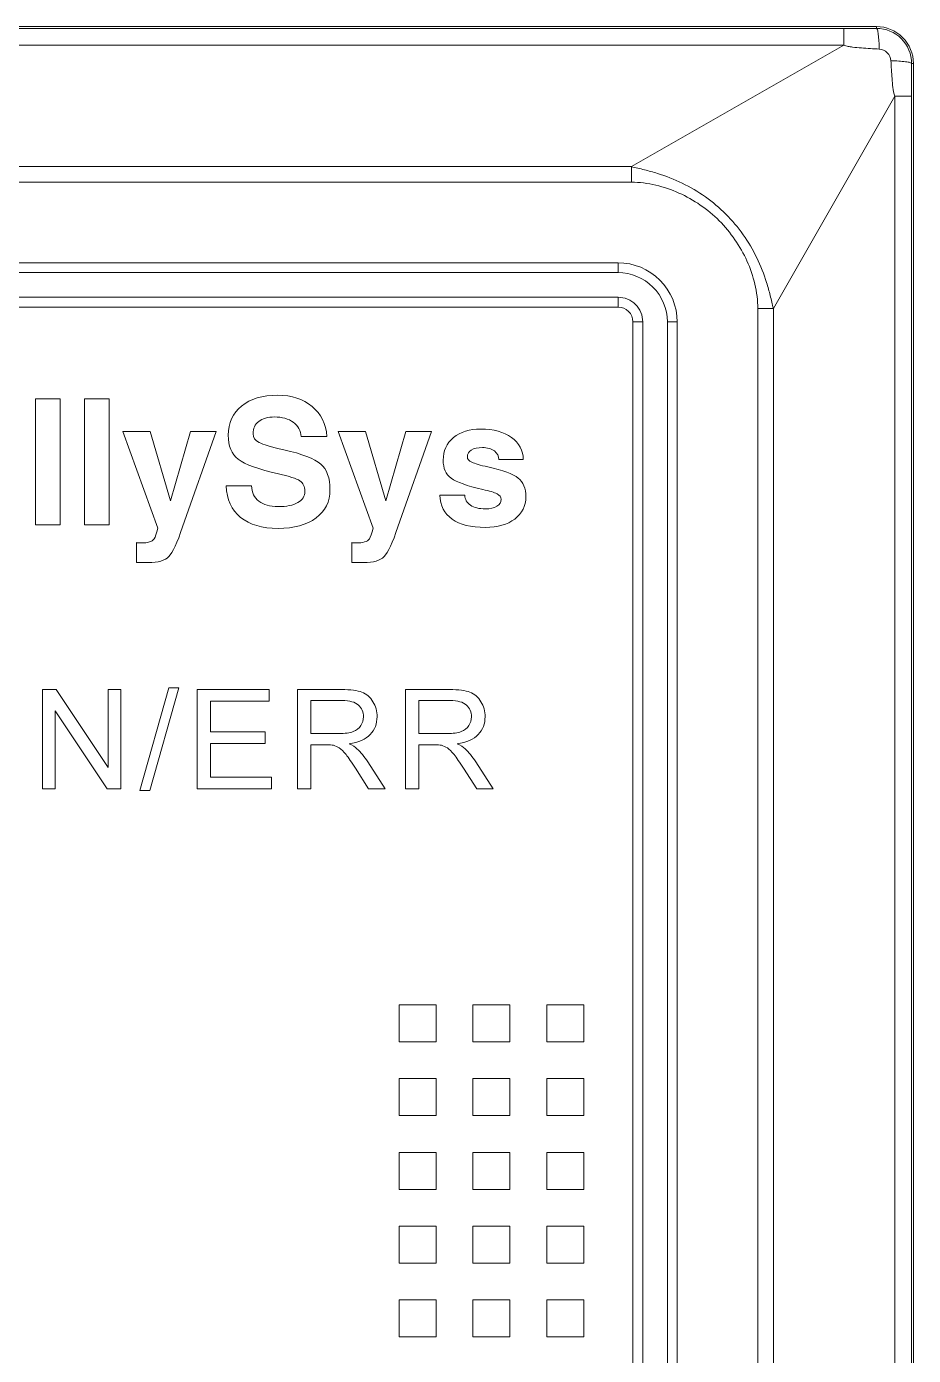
# Model space of a CAD drawing. Header units: millimetres. Extents: x 33157 to 59611, y -29750 to 1750.
# Drawn here: x 53709 to 53727.02, y -3609.7 to -3582.7 of the extents above; entities that cross this region are included whole.
import ezdxf

# ---------------------------------------------------------------- set-up
doc = ezdxf.new("R2010")
doc.units = ezdxf.units.MM
doc.layers.add('layer 1', color=7, linetype='Continuous', lineweight=18)

msp = doc.modelspace()

# ---------------------------------------------------------------- linework, layer by layer
at = {"layer": 'layer 1', "lineweight": 9}
for p, q in [((53725.603, -3582.736), (53725.603, -3583.078)), ((53726.267, -3582.699), (53726.267, -3582.735)), ((53727.017, -3583.449), (53727.017, -3583.449)), ((53727.017, -3583.449), (53727.017, -3681.948)), ((53726.637, -3584.113), (53726.637, -3681.284)), ((53726.979, -3584.113), (53726.979, -3681.284)), ((53721.286, -3585.545), (53721.286, -3585.861)), ((53721.017, -3587.499), (53721.017, -3587.699)), ((53721.017, -3588.199), (53721.017, -3588.399)), ((53723.855, -3588.429), (53723.855, -3588.429)), ((53723.855, -3588.429), (53723.855, -3676.968)), ((53724.171, -3588.429), (53724.171, -3588.429)), ((53724.171, -3588.429), (53724.171, -3676.968)), ((53721.317, -3588.699), (53721.317, -3588.699)), ((53721.317, -3588.699), (53721.317, -3676.698)), ((53721.517, -3588.699), (53721.517, -3588.699)), ((53721.517, -3588.699), (53721.517, -3676.698)), ((53722.017, -3588.699), (53722.017, -3676.698)), ((53722.217, -3588.699), (53722.217, -3676.698))]:
    msp.add_line(p, q, dxfattribs=at)
for points in [[(53726.267, -3582.699), (53726.267, -3582.699), (53693.067, -3582.699), (53693.067, -3582.699)], [(53693.731, -3582.736), (53693.731, -3582.736), (53725.603, -3582.736), (53725.603, -3582.736)], [(53725.603, -3582.736), (53725.824, -3582.736), (53726.045, -3582.736), (53726.267, -3582.735)], [(53693.731, -3583.078), (53693.731, -3583.078), (53725.603, -3583.078), (53725.603, -3583.078)], [(53725.603, -3583.078), (53725.603, -3583.078), (53721.286, -3585.545), (53721.286, -3585.545)], [(53726.98, -3583.449), (53726.98, -3583.67), (53726.979, -3583.891), (53726.979, -3584.113)], [(53726.98, -3583.449), (53726.98, -3583.449), (53727.017, -3583.449), (53727.017, -3583.449)], [(53726.637, -3584.113), (53726.637, -3584.113), (53724.171, -3588.429), (53724.171, -3588.429)], [(53726.979, -3584.113), (53726.979, -3584.113), (53726.637, -3584.113), (53726.637, -3584.113)], [(53721.286, -3585.545), (53721.286, -3585.545), (53698.047, -3585.545), (53698.047, -3585.545)], [(53721.286, -3585.861), (53721.286, -3585.861), (53698.047, -3585.861), (53698.047, -3585.861)], [(53698.317, -3587.499), (53698.317, -3587.499), (53721.017, -3587.499), (53721.017, -3587.499)], [(53698.317, -3587.699), (53698.317, -3587.699), (53721.017, -3587.699), (53721.017, -3587.699)], [(53721.017, -3588.199), (53721.017, -3588.199), (53698.317, -3588.199), (53698.317, -3588.199)], [(53721.017, -3588.399), (53721.017, -3588.399), (53698.317, -3588.399), (53698.317, -3588.399)], [(53723.855, -3588.429), (53723.855, -3588.429), (53724.171, -3588.429), (53724.171, -3588.429)], [(53721.317, -3588.699), (53721.317, -3588.699), (53721.517, -3588.699), (53721.517, -3588.699)], [(53722.217, -3588.699), (53722.217, -3588.699), (53722.017, -3588.699), (53722.017, -3588.699)]]:
    msp.add_open_spline(points, degree=3, dxfattribs=at)
for points, knots in [([(53727.017, -3583.449), (53727.017, -3583.25), (53726.938, -3583.059), (53726.797, -3582.918), (53726.657, -3582.778), (53726.466, -3582.699), (53726.267, -3582.699)], [0, 0, 0, 0, 173548.157486, 173548.157486, 173548.157486, 347096.314972, 347096.314972, 347096.314972, 347096.314972]), ([(53726.98, -3583.449), (53726.98, -3583.259), (53726.905, -3583.078), (53726.771, -3582.944), (53726.638, -3582.81), (53726.456, -3582.735), (53726.267, -3582.735)], [0, 0, 0, 0, 173548.154109, 173548.154109, 173548.154109, 347096.308218, 347096.308218, 347096.308218, 347096.308218]), ([(53726.267, -3582.735), (53726.271, -3582.736), (53726.274, -3582.74), (53726.277, -3582.745), (53726.281, -3582.753), (53726.284, -3582.76), (53726.286, -3582.768), (53726.29, -3582.781), (53726.293, -3582.794), (53726.295, -3582.807), (53726.298, -3582.824), (53726.301, -3582.841), (53726.303, -3582.858), (53726.309, -3582.902), (53726.313, -3582.947), (53726.316, -3582.992), (53726.319, -3583.047), (53726.321, -3583.101), (53726.322, -3583.156)], [0, 0, 0, 0, 147334.838581, 147334.838581, 147334.838581, 294669.677161, 294669.677161, 294669.677161, 442004.515742, 442004.515742, 442004.515742, 589339.354323, 589339.354323, 589339.354323, 736674.192903, 736674.192903, 736674.192903, 884009.031484, 884009.031484, 884009.031484, 884009.031484]), ([(53725.603, -3583.078), (53725.631, -3583.089), (53725.66, -3583.096), (53725.69, -3583.102), (53725.72, -3583.107), (53725.75, -3583.112), (53725.78, -3583.115), (53725.84, -3583.123), (53725.9, -3583.128), (53725.961, -3583.133), (53726.021, -3583.138), (53726.081, -3583.142), (53726.142, -3583.146), (53726.202, -3583.149), (53726.262, -3583.153), (53726.322, -3583.156)], [0, 0, 0, 0, 149589.333512, 149589.333512, 149589.333512, 299178.667024, 299178.667024, 299178.667024, 448768.000537, 448768.000537, 448768.000537, 598357.334049, 598357.334049, 598357.334049, 747946.667561, 747946.667561, 747946.667561, 747946.667561]), ([(53726.322, -3583.156), (53726.382, -3583.159), (53726.441, -3583.187), (53726.485, -3583.231), (53726.528, -3583.274), (53726.556, -3583.333), (53726.56, -3583.393)], [0, 0, 0, 0, 173548.131223, 173548.131223, 173548.131223, 347096.262445, 347096.262445, 347096.262445, 347096.262445]), ([(53726.98, -3583.449), (53726.979, -3583.444), (53726.975, -3583.441), (53726.971, -3583.439), (53726.963, -3583.434), (53726.955, -3583.432), (53726.947, -3583.429), (53726.935, -3583.426), (53726.922, -3583.423), (53726.909, -3583.42), (53726.892, -3583.417), (53726.875, -3583.415), (53726.858, -3583.412), (53726.813, -3583.406), (53726.768, -3583.403), (53726.723, -3583.4), (53726.669, -3583.396), (53726.614, -3583.394), (53726.56, -3583.393)], [0, 0, 0, 0, 147337.377031, 147337.377031, 147337.377031, 294674.754062, 294674.754062, 294674.754062, 442012.131093, 442012.131093, 442012.131093, 589349.508124, 589349.508124, 589349.508124, 736686.885156, 736686.885156, 736686.885156, 884024.262187, 884024.262187, 884024.262187, 884024.262187]), ([(53726.56, -3583.393), (53726.563, -3583.453), (53726.566, -3583.513), (53726.57, -3583.574), (53726.574, -3583.634), (53726.577, -3583.694), (53726.582, -3583.755), (53726.587, -3583.815), (53726.593, -3583.875), (53726.6, -3583.935), (53726.607, -3583.996), (53726.616, -3584.056), (53726.637, -3584.113)], [0, 0, 0, 0, 153889.70874, 153889.70874, 153889.70874, 307779.417479, 307779.417479, 307779.417479, 461669.126219, 461669.126219, 461669.126219, 615558.834959, 615558.834959, 615558.834959, 615558.834959]), ([(53724.171, -3588.429), (53724.149, -3588.341), (53724.13, -3588.252), (53724.108, -3588.164), (53724.086, -3588.076), (53724.062, -3587.989), (53724.035, -3587.902), (53723.98, -3587.729), (53723.914, -3587.559), (53723.834, -3587.395), (53723.755, -3587.232), (53723.662, -3587.075), (53723.556, -3586.927), (53723.451, -3586.779), (53723.333, -3586.639), (53723.205, -3586.511), (53723.076, -3586.382), (53722.937, -3586.265), (53722.789, -3586.159), (53722.64, -3586.054), (53722.483, -3585.961), (53722.32, -3585.881), (53722.157, -3585.802), (53721.987, -3585.735), (53721.814, -3585.681), (53721.727, -3585.654), (53721.639, -3585.63), (53721.551, -3585.608), (53721.463, -3585.586), (53721.374, -3585.566), (53721.286, -3585.545)], [0, 0, 0, 0, 142088.937752, 142088.937752, 142088.937752, 284177.875504, 284177.875504, 284177.875504, 426266.813255, 426266.813255, 426266.813255, 568355.751007, 568355.751007, 568355.751007, 710444.688759, 710444.688759, 710444.688759, 852533.626511, 852533.626511, 852533.626511, 994622.564263, 994622.564263, 994622.564263, 1136711.502014, 1136711.502014, 1136711.502014, 1278800.439766, 1278800.439766, 1278800.439766, 1420889.377518, 1420889.377518, 1420889.377518, 1420889.377518]), ([(53723.855, -3588.429), (53723.855, -3588.263), (53723.832, -3588.097), (53723.794, -3587.935), (53723.757, -3587.772), (53723.703, -3587.614), (53723.635, -3587.462), (53723.499, -3587.16), (53723.306, -3586.881), (53723.071, -3586.645), (53722.835, -3586.409), (53722.556, -3586.216), (53722.253, -3586.081), (53722.101, -3586.013), (53721.943, -3585.959), (53721.781, -3585.921), (53721.619, -3585.883), (53721.452, -3585.861), (53721.286, -3585.861)], [0, 0, 0, 0, 147330.856915, 147330.856915, 147330.856915, 294661.713831, 294661.713831, 294661.713831, 441992.570746, 441992.570746, 441992.570746, 589323.427662, 589323.427662, 589323.427662, 736654.284577, 736654.284577, 736654.284577, 883985.141493, 883985.141493, 883985.141493, 883985.141493]), ([(53722.217, -3588.699), (53722.217, -3588.38), (53722.09, -3588.075), (53721.865, -3587.85), (53721.64, -3587.625), (53721.335, -3587.499), (53721.017, -3587.499)], [0, 0, 0, 0, 173540.775269, 173540.775269, 173540.775269, 347081.550539, 347081.550539, 347081.550539, 347081.550539]), ([(53722.017, -3588.699), (53722.017, -3588.433), (53721.912, -3588.179), (53721.724, -3587.991), (53721.536, -3587.804), (53721.282, -3587.699), (53721.017, -3587.699)], [0, 0, 0, 0, 173540.75699, 173540.75699, 173540.75699, 347081.51398, 347081.51398, 347081.51398, 347081.51398]), ([(53721.517, -3588.699), (53721.517, -3588.566), (53721.464, -3588.439), (53721.37, -3588.345), (53721.277, -3588.251), (53721.149, -3588.199), (53721.017, -3588.199)], [0, 0, 0, 0, 173540.711619, 173540.711619, 173540.711619, 347081.423239, 347081.423239, 347081.423239, 347081.423239]), ([(53721.317, -3588.699), (53721.317, -3588.619), (53721.285, -3588.543), (53721.229, -3588.486), (53721.173, -3588.43), (53721.096, -3588.399), (53721.017, -3588.399)], [0, 0, 0, 0, 173540.693429, 173540.693429, 173540.693429, 347081.386857, 347081.386857, 347081.386857, 347081.386857])]:
    msp.add_open_spline(points, degree=3, knots=knots, dxfattribs=at)
at = {"layer": 'layer 1'}
for points, knots in [([(53709.181, -3590.26), (53709.181, -3590.26), (53709.431, -3590.26), (53709.431, -3590.26), (53709.431, -3590.26), (53709.682, -3590.26), (53709.682, -3590.26), (53709.682, -3590.26), (53709.682, -3592.826), (53709.682, -3592.826), (53709.682, -3592.826), (53709.433, -3592.826), (53709.433, -3592.826), (53709.433, -3592.826), (53709.181, -3592.826), (53709.181, -3592.826), (53709.181, -3592.826), (53709.181, -3590.26), (53709.181, -3590.26)], [0, 0, 0, 0, 147300.839907, 147300.839907, 147300.839907, 294601.679814, 294601.679814, 294601.679814, 441902.51972, 441902.51972, 441902.51972, 589203.359627, 589203.359627, 589203.359627, 736504.199534, 736504.199534, 736504.199534, 883805.039441, 883805.039441, 883805.039441, 883805.039441]), ([(53710.175, -3590.26), (53710.175, -3590.26), (53710.424, -3590.26), (53710.424, -3590.26), (53710.424, -3590.26), (53710.676, -3590.26), (53710.676, -3590.26), (53710.676, -3590.26), (53710.676, -3592.826), (53710.676, -3592.826), (53710.676, -3592.826), (53710.426, -3592.826), (53710.426, -3592.826), (53710.426, -3592.826), (53710.175, -3592.826), (53710.175, -3592.826), (53710.175, -3592.826), (53710.175, -3590.26), (53710.175, -3590.26)], [0, 0, 0, 0, 147303.468865, 147303.468865, 147303.468865, 294606.93773, 294606.93773, 294606.93773, 441910.406594, 441910.406594, 441910.406594, 589213.875459, 589213.875459, 589213.875459, 736517.344324, 736517.344324, 736517.344324, 883820.813189, 883820.813189, 883820.813189, 883820.813189]), ([(53714.576, -3591.031), (53714.567, -3590.908), (53714.513, -3590.811), (53714.416, -3590.739), (53714.318, -3590.668), (53714.191, -3590.632), (53714.034, -3590.632), (53713.898, -3590.632), (53713.791, -3590.662), (53713.714, -3590.722), (53713.638, -3590.781), (53713.599, -3590.865), (53713.599, -3590.972), (53713.599, -3591.049), (53713.639, -3591.108), (53713.72, -3591.15), (53713.799, -3591.192), (53713.967, -3591.241), (53714.224, -3591.298), (53714.598, -3591.382), (53714.848, -3591.479), (53714.973, -3591.588), (53715.099, -3591.696), (53715.162, -3591.87), (53715.162, -3592.11), (53715.162, -3592.351), (53715.067, -3592.542), (53714.878, -3592.684), (53714.688, -3592.825), (53714.431, -3592.896), (53714.108, -3592.896), (53713.783, -3592.896), (53713.529, -3592.821), (53713.346, -3592.671), (53713.164, -3592.521), (53713.066, -3592.307), (53713.053, -3592.03), (53713.053, -3592.03), (53713.569, -3592.03), (53713.569, -3592.03), (53713.575, -3592.166), (53713.625, -3592.271), (53713.718, -3592.344), (53713.811, -3592.417), (53713.941, -3592.454), (53714.108, -3592.454), (53714.279, -3592.454), (53714.412, -3592.426), (53714.508, -3592.371), (53714.605, -3592.316), (53714.653, -3592.239), (53714.653, -3592.141), (53714.653, -3592.045), (53714.618, -3591.974), (53714.549, -3591.928), (53714.481, -3591.883), (53714.337, -3591.836), (53714.116, -3591.787), (53713.708, -3591.696), (53713.436, -3591.598), (53713.299, -3591.492), (53713.162, -3591.387), (53713.094, -3591.224), (53713.094, -3591.001), (53713.094, -3590.752), (53713.184, -3590.555), (53713.365, -3590.409), (53713.545, -3590.263), (53713.789, -3590.19), (53714.097, -3590.19), (53714.384, -3590.19), (53714.618, -3590.265), (53714.799, -3590.417), (53714.979, -3590.569), (53715.08, -3590.773), (53715.099, -3591.031), (53715.099, -3591.031), (53714.576, -3591.031), (53714.576, -3591.031)], [0, 0, 0, 0, 137229.720502, 137229.720502, 137229.720502, 274459.441004, 274459.441004, 274459.441004, 411689.161506, 411689.161506, 411689.161506, 548918.882008, 548918.882008, 548918.882008, 686148.60251, 686148.60251, 686148.60251, 823378.323012, 823378.323012, 823378.323012, 960608.043514, 960608.043514, 960608.043514, 1097837.764016, 1097837.764016, 1097837.764016, 1235067.484518, 1235067.484518, 1235067.484518, 1372297.20502, 1372297.20502, 1372297.20502, 1509526.925522, 1509526.925522, 1509526.925522, 1646756.646024, 1646756.646024, 1646756.646024, 1783986.366526, 1783986.366526, 1783986.366526, 1921216.087028, 1921216.087028, 1921216.087028, 2058445.80753, 2058445.80753, 2058445.80753, 2195675.528032, 2195675.528032, 2195675.528032, 2332905.248534, 2332905.248534, 2332905.248534, 2470134.969036, 2470134.969036, 2470134.969036, 2607364.689538, 2607364.689538, 2607364.689538, 2744594.41004, 2744594.41004, 2744594.41004, 2881824.130542, 2881824.130542, 2881824.130542, 3019053.851044, 3019053.851044, 3019053.851044, 3156283.571546, 3156283.571546, 3156283.571546, 3293513.292048, 3293513.292048, 3293513.292048, 3430743.01255, 3430743.01255, 3430743.01255, 3567972.733052, 3567972.733052, 3567972.733052, 3567972.733052]), ([(53712.168, -3592.867), (53712.059, -3593.187), (53711.965, -3593.387), (53711.887, -3593.469), (53711.809, -3593.55), (53711.67, -3593.591), (53711.469, -3593.591), (53711.469, -3593.591), (53711.23, -3593.586), (53711.23, -3593.586), (53711.23, -3593.586), (53711.23, -3593.184), (53711.23, -3593.184), (53711.242, -3593.189), (53711.274, -3593.191), (53711.326, -3593.191), (53711.46, -3593.191), (53711.547, -3593.164), (53711.588, -3593.109), (53711.614, -3593.074), (53711.639, -3593.002), (53711.665, -3592.893), (53711.665, -3592.893), (53710.956, -3590.927), (53710.956, -3590.927), (53710.956, -3590.927), (53711.232, -3590.927), (53711.232, -3590.927), (53711.232, -3590.927), (53711.51, -3590.927), (53711.51, -3590.927), (53711.51, -3590.927), (53711.923, -3592.336), (53711.923, -3592.336), (53711.923, -3592.336), (53711.924, -3592.336), (53711.924, -3592.336), (53711.924, -3592.336), (53712.326, -3590.927), (53712.326, -3590.927), (53712.326, -3590.927), (53712.588, -3590.927), (53712.588, -3590.927), (53712.588, -3590.927), (53712.85, -3590.927), (53712.85, -3590.927), (53712.85, -3590.927), (53712.168, -3592.867), (53712.168, -3592.867)], [0, 0, 0, 0, 139116.450457, 139116.450457, 139116.450457, 278232.900915, 278232.900915, 278232.900915, 417349.351372, 417349.351372, 417349.351372, 556465.801829, 556465.801829, 556465.801829, 695582.252287, 695582.252287, 695582.252287, 834698.702744, 834698.702744, 834698.702744, 973815.153201, 973815.153201, 973815.153201, 1112931.603658, 1112931.603658, 1112931.603658, 1252048.054116, 1252048.054116, 1252048.054116, 1391164.504573, 1391164.504573, 1391164.504573, 1530280.95503, 1530280.95503, 1530280.95503, 1669397.405488, 1669397.405488, 1669397.405488, 1808513.855945, 1808513.855945, 1808513.855945, 1947630.306402, 1947630.306402, 1947630.306402, 2086746.75686, 2086746.75686, 2086746.75686, 2225863.207317, 2225863.207317, 2225863.207317, 2225863.207317]), ([(53716.543, -3592.867), (53716.433, -3593.187), (53716.339, -3593.387), (53716.261, -3593.469), (53716.183, -3593.55), (53716.044, -3593.591), (53715.843, -3593.591), (53715.843, -3593.591), (53715.604, -3593.586), (53715.604, -3593.586), (53715.604, -3593.586), (53715.604, -3593.184), (53715.604, -3593.184), (53715.616, -3593.189), (53715.648, -3593.191), (53715.7, -3593.191), (53715.834, -3593.191), (53715.921, -3593.164), (53715.962, -3593.109), (53715.988, -3593.074), (53716.013, -3593.002), (53716.039, -3592.893), (53716.039, -3592.893), (53715.331, -3590.927), (53715.331, -3590.927), (53715.331, -3590.927), (53715.606, -3590.927), (53715.606, -3590.927), (53715.606, -3590.927), (53715.884, -3590.927), (53715.884, -3590.927), (53715.884, -3590.927), (53716.297, -3592.336), (53716.297, -3592.336), (53716.297, -3592.336), (53716.298, -3592.336), (53716.298, -3592.336), (53716.298, -3592.336), (53716.7, -3590.927), (53716.7, -3590.927), (53716.7, -3590.927), (53716.962, -3590.927), (53716.962, -3590.927), (53716.962, -3590.927), (53717.224, -3590.927), (53717.224, -3590.927), (53717.224, -3590.927), (53716.543, -3592.867), (53716.543, -3592.867)], [0, 0, 0, 0, 139127.381039, 139127.381039, 139127.381039, 278254.762078, 278254.762078, 278254.762078, 417382.143117, 417382.143117, 417382.143117, 556509.524156, 556509.524156, 556509.524156, 695636.905196, 695636.905196, 695636.905196, 834764.286235, 834764.286235, 834764.286235, 973891.667274, 973891.667274, 973891.667274, 1113019.048313, 1113019.048313, 1113019.048313, 1252146.429352, 1252146.429352, 1252146.429352, 1391273.810391, 1391273.810391, 1391273.810391, 1530401.19143, 1530401.19143, 1530401.19143, 1669528.572469, 1669528.572469, 1669528.572469, 1808655.953508, 1808655.953508, 1808655.953508, 1947783.334547, 1947783.334547, 1947783.334547, 2086910.715587, 2086910.715587, 2086910.715587, 2226038.096626, 2226038.096626, 2226038.096626, 2226038.096626]), ([(53718.592, -3591.498), (53718.592, -3591.424), (53718.562, -3591.365), (53718.502, -3591.321), (53718.441, -3591.276), (53718.361, -3591.254), (53718.26, -3591.254), (53718.164, -3591.254), (53718.088, -3591.271), (53718.034, -3591.304), (53717.98, -3591.337), (53717.953, -3591.383), (53717.953, -3591.443), (53717.953, -3591.485), (53717.984, -3591.521), (53718.046, -3591.551), (53718.106, -3591.58), (53718.214, -3591.612), (53718.369, -3591.647), (53718.677, -3591.716), (53718.882, -3591.791), (53718.986, -3591.872), (53719.09, -3591.954), (53719.142, -3592.082), (53719.142, -3592.256), (53719.142, -3592.442), (53719.066, -3592.592), (53718.915, -3592.705), (53718.765, -3592.819), (53718.566, -3592.876), (53718.319, -3592.876), (53718.026, -3592.876), (53717.801, -3592.82), (53717.643, -3592.708), (53717.485, -3592.596), (53717.401, -3592.433), (53717.391, -3592.219), (53717.391, -3592.219), (53717.9, -3592.219), (53717.9, -3592.219), (53717.904, -3592.307), (53717.943, -3592.375), (53718.017, -3592.425), (53718.091, -3592.474), (53718.191, -3592.499), (53718.318, -3592.499), (53718.418, -3592.499), (53718.497, -3592.482), (53718.553, -3592.447), (53718.61, -3592.413), (53718.638, -3592.365), (53718.638, -3592.303), (53718.638, -3592.26), (53718.611, -3592.224), (53718.556, -3592.193), (53718.501, -3592.164), (53718.405, -3592.135), (53718.268, -3592.104), (53717.947, -3592.032), (53717.732, -3591.956), (53717.624, -3591.876), (53717.516, -3591.797), (53717.462, -3591.674), (53717.462, -3591.507), (53717.462, -3591.319), (53717.532, -3591.167), (53717.672, -3591.051), (53717.812, -3590.935), (53717.997, -3590.877), (53718.226, -3590.877), (53718.485, -3590.877), (53718.693, -3590.934), (53718.851, -3591.048), (53719.009, -3591.161), (53719.089, -3591.311), (53719.089, -3591.498), (53719.089, -3591.498), (53719.089, -3591.498), (53719.089, -3591.498), (53719.089, -3591.498), (53718.592, -3591.498), (53718.592, -3591.498)], [0, 0, 0, 0, 137061.581444, 137061.581444, 137061.581444, 274123.162889, 274123.162889, 274123.162889, 411184.744333, 411184.744333, 411184.744333, 548246.325778, 548246.325778, 548246.325778, 685307.907222, 685307.907222, 685307.907222, 822369.488667, 822369.488667, 822369.488667, 959431.070111, 959431.070111, 959431.070111, 1096492.651556, 1096492.651556, 1096492.651556, 1233554.233, 1233554.233, 1233554.233, 1370615.814445, 1370615.814445, 1370615.814445, 1507677.395889, 1507677.395889, 1507677.395889, 1644738.977334, 1644738.977334, 1644738.977334, 1781800.558778, 1781800.558778, 1781800.558778, 1918862.140223, 1918862.140223, 1918862.140223, 2055923.721667, 2055923.721667, 2055923.721667, 2192985.303112, 2192985.303112, 2192985.303112, 2330046.884556, 2330046.884556, 2330046.884556, 2467108.466001, 2467108.466001, 2467108.466001, 2604170.047445, 2604170.047445, 2604170.047445, 2741231.62889, 2741231.62889, 2741231.62889, 2878293.210334, 2878293.210334, 2878293.210334, 3015354.791778, 3015354.791778, 3015354.791778, 3152416.373223, 3152416.373223, 3152416.373223, 3289477.954667, 3289477.954667, 3289477.954667, 3426539.536112, 3426539.536112, 3426539.536112, 3563601.117556, 3563601.117556, 3563601.117556, 3700662.699001, 3700662.699001, 3700662.699001, 3700662.699001]), ([(53709.321, -3598.191), (53709.321, -3598.191), (53709.321, -3596.171), (53709.321, -3596.171), (53709.321, -3596.171), (53709.596, -3596.171), (53709.596, -3596.171), (53709.596, -3596.171), (53710.656, -3597.757), (53710.656, -3597.757), (53710.656, -3597.757), (53710.656, -3596.171), (53710.656, -3596.171), (53710.656, -3596.171), (53710.913, -3596.171), (53710.913, -3596.171), (53710.913, -3596.171), (53710.913, -3598.191), (53710.913, -3598.191), (53710.913, -3598.191), (53710.638, -3598.191), (53710.638, -3598.191), (53710.638, -3598.191), (53709.578, -3596.605), (53709.578, -3596.605), (53709.578, -3596.605), (53709.578, -3598.191), (53709.578, -3598.191), (53709.578, -3598.191), (53709.321, -3598.191), (53709.321, -3598.191)], [0, 0, 0, 0, 142065.294747, 142065.294747, 142065.294747, 284130.589494, 284130.589494, 284130.589494, 426195.884242, 426195.884242, 426195.884242, 568261.178989, 568261.178989, 568261.178989, 710326.473736, 710326.473736, 710326.473736, 852391.768483, 852391.768483, 852391.768483, 994457.063231, 994457.063231, 994457.063231, 1136522.357978, 1136522.357978, 1136522.357978, 1278587.652725, 1278587.652725, 1278587.652725, 1420652.947472, 1420652.947472, 1420652.947472, 1420652.947472]), ([(53711.301, -3598.225), (53711.301, -3598.225), (53711.888, -3596.137), (53711.888, -3596.137), (53711.888, -3596.137), (53712.088, -3596.137), (53712.088, -3596.137), (53712.088, -3596.137), (53711.501, -3598.225), (53711.501, -3598.225), (53711.501, -3598.225), (53711.301, -3598.225), (53711.301, -3598.225)], [0, 0, 0, 0, 153866.045321, 153866.045321, 153866.045321, 307732.090642, 307732.090642, 307732.090642, 461598.135963, 461598.135963, 461598.135963, 615464.181284, 615464.181284, 615464.181284, 615464.181284]), ([(53712.465, -3598.191), (53712.465, -3598.191), (53712.465, -3596.171), (53712.465, -3596.171), (53712.465, -3596.171), (53713.924, -3596.171), (53713.924, -3596.171), (53713.924, -3596.171), (53713.924, -3596.408), (53713.924, -3596.408), (53713.924, -3596.408), (53712.733, -3596.408), (53712.733, -3596.408), (53712.733, -3596.408), (53712.733, -3597.029), (53712.733, -3597.029), (53712.733, -3597.029), (53713.848, -3597.029), (53713.848, -3597.029), (53713.848, -3597.029), (53713.848, -3597.266), (53713.848, -3597.266), (53713.848, -3597.266), (53712.733, -3597.266), (53712.733, -3597.266), (53712.733, -3597.266), (53712.733, -3597.954), (53712.733, -3597.954), (53712.733, -3597.954), (53713.972, -3597.954), (53713.972, -3597.954), (53713.972, -3597.954), (53713.972, -3598.191), (53713.972, -3598.191), (53713.972, -3598.191), (53712.465, -3598.191), (53712.465, -3598.191)], [0, 0, 0, 0, 140762.008182, 140762.008182, 140762.008182, 281524.016365, 281524.016365, 281524.016365, 422286.024547, 422286.024547, 422286.024547, 563048.032729, 563048.032729, 563048.032729, 703810.040912, 703810.040912, 703810.040912, 844572.049094, 844572.049094, 844572.049094, 985334.057277, 985334.057277, 985334.057277, 1126096.065459, 1126096.065459, 1126096.065459, 1266858.073641, 1266858.073641, 1266858.073641, 1407620.081824, 1407620.081824, 1407620.081824, 1548382.090006, 1548382.090006, 1548382.090006, 1689144.098188, 1689144.098188, 1689144.098188, 1689144.098188]), ([(53714.504, -3598.191), (53714.504, -3598.191), (53714.504, -3596.171), (53714.504, -3596.171), (53714.504, -3596.171), (53715.4, -3596.171), (53715.4, -3596.171), (53715.58, -3596.171), (53715.717, -3596.189), (53715.811, -3596.225), (53715.904, -3596.262), (53715.979, -3596.326), (53716.035, -3596.417), (53716.091, -3596.509), (53716.119, -3596.611), (53716.119, -3596.722), (53716.119, -3596.865), (53716.072, -3596.986), (53715.979, -3597.084), (53715.887, -3597.183), (53715.744, -3597.245), (53715.55, -3597.271), (53715.621, -3597.305), (53715.675, -3597.339), (53715.711, -3597.372), (53715.789, -3597.444), (53715.863, -3597.533), (53715.932, -3597.641), (53715.932, -3597.641), (53716.282, -3598.191), (53716.282, -3598.191), (53716.282, -3598.191), (53715.948, -3598.191), (53715.948, -3598.191), (53715.948, -3598.191), (53715.681, -3597.771), (53715.681, -3597.771), (53715.603, -3597.649), (53715.539, -3597.556), (53715.488, -3597.492), (53715.438, -3597.428), (53715.392, -3597.383), (53715.352, -3597.357), (53715.313, -3597.332), (53715.272, -3597.314), (53715.231, -3597.303), (53715.201, -3597.297), (53715.151, -3597.294), (53715.082, -3597.294), (53715.082, -3597.294), (53714.773, -3597.294), (53714.773, -3597.294), (53714.773, -3597.294), (53714.773, -3598.191), (53714.773, -3598.191), (53714.773, -3598.191), (53714.504, -3598.191), (53714.504, -3598.191)], [0, 0, 0, 0, 138258.146003, 138258.146003, 138258.146003, 276516.292007, 276516.292007, 276516.292007, 414774.43801, 414774.43801, 414774.43801, 553032.584014, 553032.584014, 553032.584014, 691290.730017, 691290.730017, 691290.730017, 829548.876021, 829548.876021, 829548.876021, 967807.022024, 967807.022024, 967807.022024, 1106065.168028, 1106065.168028, 1106065.168028, 1244323.314031, 1244323.314031, 1244323.314031, 1382581.460035, 1382581.460035, 1382581.460035, 1520839.606038, 1520839.606038, 1520839.606038, 1659097.752042, 1659097.752042, 1659097.752042, 1797355.898045, 1797355.898045, 1797355.898045, 1935614.044049, 1935614.044049, 1935614.044049, 2073872.190052, 2073872.190052, 2073872.190052, 2212130.336055, 2212130.336055, 2212130.336055, 2350388.482059, 2350388.482059, 2350388.482059, 2488646.628062, 2488646.628062, 2488646.628062, 2626904.774066, 2626904.774066, 2626904.774066, 2626904.774066]), ([(53716.699, -3598.191), (53716.699, -3598.191), (53716.699, -3596.171), (53716.699, -3596.171), (53716.699, -3596.171), (53717.595, -3596.171), (53717.595, -3596.171), (53717.775, -3596.171), (53717.912, -3596.189), (53718.006, -3596.225), (53718.099, -3596.262), (53718.174, -3596.326), (53718.23, -3596.417), (53718.286, -3596.509), (53718.314, -3596.611), (53718.314, -3596.722), (53718.314, -3596.865), (53718.267, -3596.986), (53718.174, -3597.084), (53718.082, -3597.183), (53717.939, -3597.245), (53717.745, -3597.271), (53717.816, -3597.305), (53717.87, -3597.339), (53717.906, -3597.372), (53717.984, -3597.444), (53718.058, -3597.533), (53718.127, -3597.641), (53718.127, -3597.641), (53718.477, -3598.191), (53718.477, -3598.191), (53718.477, -3598.191), (53718.143, -3598.191), (53718.143, -3598.191), (53718.143, -3598.191), (53717.876, -3597.771), (53717.876, -3597.771), (53717.798, -3597.649), (53717.734, -3597.556), (53717.683, -3597.492), (53717.633, -3597.428), (53717.587, -3597.383), (53717.547, -3597.357), (53717.508, -3597.332), (53717.467, -3597.314), (53717.426, -3597.303), (53717.395, -3597.297), (53717.346, -3597.294), (53717.277, -3597.294), (53717.277, -3597.294), (53716.967, -3597.294), (53716.967, -3597.294), (53716.967, -3597.294), (53716.967, -3598.191), (53716.967, -3598.191), (53716.967, -3598.191), (53716.699, -3598.191), (53716.699, -3598.191)], [0, 0, 0, 0, 138263.600281, 138263.600281, 138263.600281, 276527.200562, 276527.200562, 276527.200562, 414790.800843, 414790.800843, 414790.800843, 553054.401124, 553054.401124, 553054.401124, 691318.001405, 691318.001405, 691318.001405, 829581.601686, 829581.601686, 829581.601686, 967845.201967, 967845.201967, 967845.201967, 1106108.802248, 1106108.802248, 1106108.802248, 1244372.402529, 1244372.402529, 1244372.402529, 1382636.00281, 1382636.00281, 1382636.00281, 1520899.603091, 1520899.603091, 1520899.603091, 1659163.203372, 1659163.203372, 1659163.203372, 1797426.803653, 1797426.803653, 1797426.803653, 1935690.403934, 1935690.403934, 1935690.403934, 2073954.004215, 2073954.004215, 2073954.004215, 2212217.604496, 2212217.604496, 2212217.604496, 2350481.204776, 2350481.204776, 2350481.204776, 2488744.805057, 2488744.805057, 2488744.805057, 2627008.405338, 2627008.405338, 2627008.405338, 2627008.405338]), ([(53714.773, -3597.063), (53714.773, -3597.063), (53715.346, -3597.063), (53715.346, -3597.063), (53715.469, -3597.063), (53715.564, -3597.05), (53715.632, -3597.024), (53715.701, -3597), (53715.753, -3596.959), (53715.789, -3596.903), (53715.824, -3596.848), (53715.842, -3596.787), (53715.842, -3596.722), (53715.842, -3596.627), (53715.808, -3596.548), (53715.739, -3596.486), (53715.67, -3596.424), (53715.56, -3596.394), (53715.411, -3596.394), (53715.411, -3596.394), (53714.773, -3596.394), (53714.773, -3596.394), (53714.773, -3596.394), (53714.773, -3597.063), (53714.773, -3597.063)], [0, 0, 0, 0, 144049.132291, 144049.132291, 144049.132291, 288098.264583, 288098.264583, 288098.264583, 432147.396874, 432147.396874, 432147.396874, 576196.529166, 576196.529166, 576196.529166, 720245.661457, 720245.661457, 720245.661457, 864294.793748, 864294.793748, 864294.793748, 1008343.92604, 1008343.92604, 1008343.92604, 1152393.058331, 1152393.058331, 1152393.058331, 1152393.058331]), ([(53716.967, -3597.063), (53716.967, -3597.063), (53717.541, -3597.063), (53717.541, -3597.063), (53717.664, -3597.063), (53717.759, -3597.05), (53717.827, -3597.024), (53717.896, -3597), (53717.948, -3596.959), (53717.983, -3596.903), (53718.019, -3596.848), (53718.037, -3596.787), (53718.037, -3596.722), (53718.037, -3596.627), (53718.003, -3596.548), (53717.934, -3596.486), (53717.864, -3596.424), (53717.755, -3596.394), (53717.606, -3596.394), (53717.606, -3596.394), (53716.967, -3596.394), (53716.967, -3596.394), (53716.967, -3596.394), (53716.967, -3597.063), (53716.967, -3597.063)], [0, 0, 0, 0, 144054.810788, 144054.810788, 144054.810788, 288109.621575, 288109.621575, 288109.621575, 432164.432363, 432164.432363, 432164.432363, 576219.243151, 576219.243151, 576219.243151, 720274.053939, 720274.053939, 720274.053939, 864328.864726, 864328.864726, 864328.864726, 1008383.675514, 1008383.675514, 1008383.675514, 1152438.486302, 1152438.486302, 1152438.486302, 1152438.486302]), ([(53716.567, -3603.327), (53716.567, -3603.327), (53717.317, -3603.327), (53717.317, -3603.327), (53717.317, -3603.327), (53717.317, -3602.575), (53717.317, -3602.575), (53717.317, -3602.575), (53716.567, -3602.575), (53716.567, -3602.575), (53716.567, -3602.575), (53716.567, -3603.324), (53716.567, -3603.324), (53716.567, -3603.324), (53716.567, -3603.327), (53716.567, -3603.327)], [0, 0, 0, 0, 149590.55031, 149590.55031, 149590.55031, 299181.100621, 299181.100621, 299181.100621, 448771.650931, 448771.650931, 448771.650931, 598362.201241, 598362.201241, 598362.201241, 747952.751552, 747952.751552, 747952.751552, 747952.751552]), ([(53718.067, -3603.327), (53718.067, -3603.327), (53718.817, -3603.327), (53718.817, -3603.327), (53718.817, -3603.327), (53718.817, -3602.575), (53718.817, -3602.575), (53718.817, -3602.575), (53718.067, -3602.575), (53718.067, -3602.575), (53718.067, -3602.575), (53718.067, -3603.324), (53718.067, -3603.324), (53718.067, -3603.324), (53718.067, -3603.327), (53718.067, -3603.327)], [0, 0, 0, 0, 149594.590289, 149594.590289, 149594.590289, 299189.180577, 299189.180577, 299189.180577, 448783.770866, 448783.770866, 448783.770866, 598378.361154, 598378.361154, 598378.361154, 747972.951443, 747972.951443, 747972.951443, 747972.951443]), ([(53719.567, -3603.327), (53719.567, -3603.327), (53720.317, -3603.327), (53720.317, -3603.327), (53720.317, -3603.327), (53720.317, -3602.575), (53720.317, -3602.575), (53720.317, -3602.575), (53719.567, -3602.575), (53719.567, -3602.575), (53719.567, -3602.575), (53719.567, -3603.324), (53719.567, -3603.324), (53719.567, -3603.324), (53719.567, -3603.327), (53719.567, -3603.327)], [0, 0, 0, 0, 149598.630267, 149598.630267, 149598.630267, 299197.260534, 299197.260534, 299197.260534, 448795.890801, 448795.890801, 448795.890801, 598394.521069, 598394.521069, 598394.521069, 747993.151336, 747993.151336, 747993.151336, 747993.151336]), ([(53716.567, -3604.826), (53716.567, -3604.826), (53717.317, -3604.826), (53717.317, -3604.826), (53717.317, -3604.826), (53717.317, -3604.073), (53717.317, -3604.073), (53717.317, -3604.073), (53716.567, -3604.073), (53716.567, -3604.073), (53716.567, -3604.073), (53716.567, -3604.822), (53716.567, -3604.822), (53716.567, -3604.822), (53716.567, -3604.826), (53716.567, -3604.826)], [0, 0, 0, 0, 149592.598811, 149592.598811, 149592.598811, 299185.197622, 299185.197622, 299185.197622, 448777.796433, 448777.796433, 448777.796433, 598370.395244, 598370.395244, 598370.395244, 747962.994055, 747962.994055, 747962.994055, 747962.994055]), ([(53718.067, -3604.826), (53718.067, -3604.826), (53718.817, -3604.826), (53718.817, -3604.826), (53718.817, -3604.826), (53718.817, -3604.073), (53718.817, -3604.073), (53718.817, -3604.073), (53718.067, -3604.073), (53718.067, -3604.073), (53718.067, -3604.073), (53718.067, -3604.822), (53718.067, -3604.822), (53718.067, -3604.822), (53718.067, -3604.826), (53718.067, -3604.826)], [0, 0, 0, 0, 149596.638785, 149596.638785, 149596.638785, 299193.277569, 299193.277569, 299193.277569, 448789.916354, 448789.916354, 448789.916354, 598386.555138, 598386.555138, 598386.555138, 747983.193923, 747983.193923, 747983.193923, 747983.193923]), ([(53719.567, -3604.826), (53719.567, -3604.826), (53720.317, -3604.826), (53720.317, -3604.826), (53720.317, -3604.826), (53720.317, -3604.073), (53720.317, -3604.073), (53720.317, -3604.073), (53719.567, -3604.073), (53719.567, -3604.073), (53719.567, -3604.073), (53719.567, -3604.822), (53719.567, -3604.822), (53719.567, -3604.822), (53719.567, -3604.826), (53719.567, -3604.826)], [0, 0, 0, 0, 149600.678758, 149600.678758, 149600.678758, 299201.357517, 299201.357517, 299201.357517, 448802.036275, 448802.036275, 448802.036275, 598402.715034, 598402.715034, 598402.715034, 748003.393792, 748003.393792, 748003.393792, 748003.393792]), ([(53716.567, -3606.327), (53716.567, -3606.327), (53717.317, -3606.327), (53717.317, -3606.327), (53717.317, -3606.327), (53717.317, -3605.575), (53717.317, -3605.575), (53717.317, -3605.575), (53716.567, -3605.575), (53716.567, -3605.575), (53716.567, -3605.575), (53716.567, -3606.324), (53716.567, -3606.324), (53716.567, -3606.324), (53716.567, -3606.327), (53716.567, -3606.327)], [0, 0, 0, 0, 149594.651757, 149594.651757, 149594.651757, 299189.303515, 299189.303515, 299189.303515, 448783.955272, 448783.955272, 448783.955272, 598378.60703, 598378.60703, 598378.60703, 747973.258787, 747973.258787, 747973.258787, 747973.258787]), ([(53718.067, -3606.327), (53718.067, -3606.327), (53718.817, -3606.327), (53718.817, -3606.327), (53718.817, -3606.327), (53718.817, -3605.575), (53718.817, -3605.575), (53718.817, -3605.575), (53718.067, -3605.575), (53718.067, -3605.575), (53718.067, -3605.575), (53718.067, -3606.324), (53718.067, -3606.324), (53718.067, -3606.324), (53718.067, -3606.327), (53718.067, -3606.327)], [0, 0, 0, 0, 149598.691726, 149598.691726, 149598.691726, 299197.383453, 299197.383453, 299197.383453, 448796.075179, 448796.075179, 448796.075179, 598394.766905, 598394.766905, 598394.766905, 747993.458631, 747993.458631, 747993.458631, 747993.458631]), ([(53719.567, -3606.327), (53719.567, -3606.327), (53720.317, -3606.327), (53720.317, -3606.327), (53720.317, -3606.327), (53720.317, -3605.575), (53720.317, -3605.575), (53720.317, -3605.575), (53719.567, -3605.575), (53719.567, -3605.575), (53719.567, -3605.575), (53719.567, -3606.324), (53719.567, -3606.324), (53719.567, -3606.324), (53719.567, -3606.327), (53719.567, -3606.327)], [0, 0, 0, 0, 149602.731695, 149602.731695, 149602.731695, 299205.463391, 299205.463391, 299205.463391, 448808.195086, 448808.195086, 448808.195086, 598410.926781, 598410.926781, 598410.926781, 748013.658477, 748013.658477, 748013.658477, 748013.658477]), ([(53716.567, -3607.826), (53716.567, -3607.826), (53717.317, -3607.826), (53717.317, -3607.826), (53717.317, -3607.826), (53717.317, -3607.074), (53717.317, -3607.074), (53717.317, -3607.074), (53716.567, -3607.074), (53716.567, -3607.074), (53716.567, -3607.074), (53716.567, -3607.823), (53716.567, -3607.823), (53716.567, -3607.823), (53716.567, -3607.826), (53716.567, -3607.826)], [0, 0, 0, 0, 149596.700946, 149596.700946, 149596.700946, 299193.401893, 299193.401893, 299193.401893, 448790.102839, 448790.102839, 448790.102839, 598386.803786, 598386.803786, 598386.803786, 747983.504732, 747983.504732, 747983.504732, 747983.504732]), ([(53718.067, -3607.826), (53718.067, -3607.826), (53718.817, -3607.826), (53718.817, -3607.826), (53718.817, -3607.826), (53718.817, -3607.074), (53718.817, -3607.074), (53718.817, -3607.074), (53718.067, -3607.074), (53718.067, -3607.074), (53718.067, -3607.074), (53718.067, -3607.823), (53718.067, -3607.823), (53718.067, -3607.823), (53718.067, -3607.826), (53718.067, -3607.826)], [0, 0, 0, 0, 149600.74091, 149600.74091, 149600.74091, 299201.481821, 299201.481821, 299201.481821, 448802.222731, 448802.222731, 448802.222731, 598402.963642, 598402.963642, 598402.963642, 748003.704552, 748003.704552, 748003.704552, 748003.704552]), ([(53719.567, -3607.826), (53719.567, -3607.826), (53720.317, -3607.826), (53720.317, -3607.826), (53720.317, -3607.826), (53720.317, -3607.074), (53720.317, -3607.074), (53720.317, -3607.074), (53719.567, -3607.074), (53719.567, -3607.074), (53719.567, -3607.074), (53719.567, -3607.823), (53719.567, -3607.823), (53719.567, -3607.823), (53719.567, -3607.826), (53719.567, -3607.826)], [0, 0, 0, 0, 149604.780875, 149604.780875, 149604.780875, 299209.56175, 299209.56175, 299209.56175, 448814.342625, 448814.342625, 448814.342625, 598419.123499, 598419.123499, 598419.123499, 748023.904374, 748023.904374, 748023.904374, 748023.904374]), ([(53716.567, -3609.324), (53716.567, -3609.324), (53717.317, -3609.324), (53717.317, -3609.324), (53717.317, -3609.324), (53717.317, -3608.572), (53717.317, -3608.572), (53717.317, -3608.572), (53716.567, -3608.572), (53716.567, -3608.572), (53716.567, -3608.572), (53716.567, -3609.321), (53716.567, -3609.321), (53716.567, -3609.321), (53716.567, -3609.324), (53716.567, -3609.324)], [0, 0, 0, 0, 149598.749659, 149598.749659, 149598.749659, 299197.499318, 299197.499318, 299197.499318, 448796.248978, 448796.248978, 448796.248978, 598394.998637, 598394.998637, 598394.998637, 747993.748296, 747993.748296, 747993.748296, 747993.748296]), ([(53718.067, -3609.324), (53718.067, -3609.324), (53718.817, -3609.324), (53718.817, -3609.324), (53718.817, -3609.324), (53718.817, -3608.572), (53718.817, -3608.572), (53718.817, -3608.572), (53718.067, -3608.572), (53718.067, -3608.572), (53718.067, -3608.572), (53718.067, -3609.321), (53718.067, -3609.321), (53718.067, -3609.321), (53718.067, -3609.324), (53718.067, -3609.324)], [0, 0, 0, 0, 149602.789618, 149602.789618, 149602.789618, 299205.579237, 299205.579237, 299205.579237, 448808.368855, 448808.368855, 448808.368855, 598411.158474, 598411.158474, 598411.158474, 748013.948092, 748013.948092, 748013.948092, 748013.948092]), ([(53719.567, -3609.324), (53719.567, -3609.324), (53720.317, -3609.324), (53720.317, -3609.324), (53720.317, -3609.324), (53720.317, -3608.572), (53720.317, -3608.572), (53720.317, -3608.572), (53719.567, -3608.572), (53719.567, -3608.572), (53719.567, -3608.572), (53719.567, -3609.321), (53719.567, -3609.321), (53719.567, -3609.321), (53719.567, -3609.324), (53719.567, -3609.324)], [0, 0, 0, 0, 149606.829578, 149606.829578, 149606.829578, 299213.659156, 299213.659156, 299213.659156, 448820.488734, 448820.488734, 448820.488734, 598427.318312, 598427.318312, 598427.318312, 748034.14789, 748034.14789, 748034.14789, 748034.14789])]:
    msp.add_open_spline(points, degree=3, knots=knots, dxfattribs=at)

doc.saveas('drawing.dxf')
